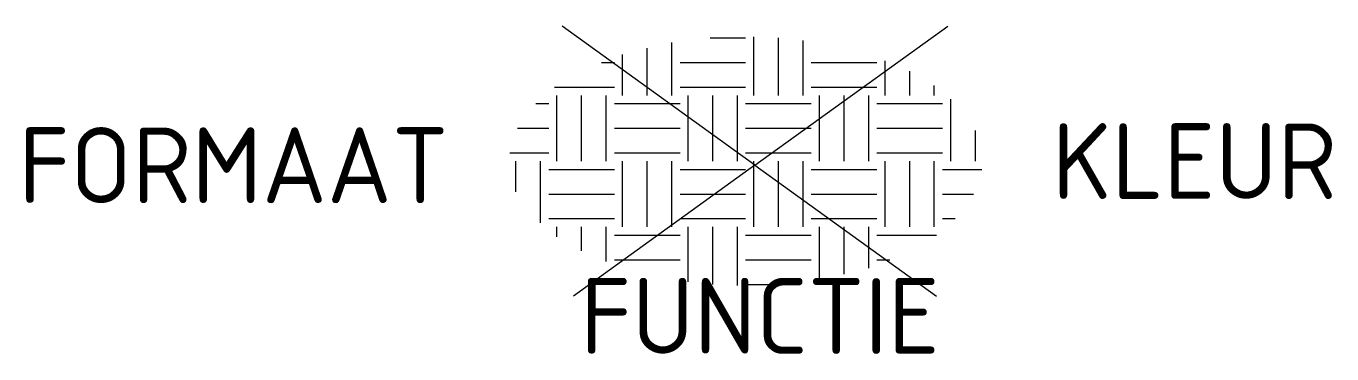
# Model space of a CAD drawing. Extents: x -17.4 to 13.7, y -4.5 to 3.3.
import ezdxf
from ezdxf.enums import TextEntityAlignment as Align

# ---------------------------------------------------------------- set-up
doc = ezdxf.new("R2010")
doc.units = 0
doc.styles.add('NLCS-ISO', font='NLCS-ISO.ttf')

msp = doc.modelspace()

# ---------------------------------------------------------------- linework, layer by layer
for p, q in [((0, 0), (-4.591, 3.305)), ((0, 0), (4.591, 3.305)), ((-1.981, 1.659), (-1.981, 2.92)), ((-1.066, 3.026), (-0.223, 3.026)), ((-0.027, 1.659), (-0.027, 3.054)), ((0.558, 1.659), (0.558, 3.03)), ((1.144, 1.659), (1.144, 2.967)), ((-3.153, 1.659), (-3.153, 2.635)), ((-2.567, 1.659), (-2.567, 2.784)), ((-3.654, 2.44), (-3.348, 2.44)), ((-1.785, 2.44), (-0.223, 2.44)), ((1.34, 2.44), (2.902, 2.44)), ((3.098, 1.659), (3.098, 2.483)), ((3.684, 1.659), (3.684, 2.234)), ((4.269, 1.659), (4.269, 1.894)), ((-4.775, 1.854), (-3.348, 1.854)), ((-4.715, 0.096), (-4.715, 1.659)), ((-4.129, 0.096), (-4.129, 1.659)), ((-3.543, 0.096), (-3.543, 1.659)), ((-1.785, 1.854), (-0.223, 1.854)), ((-1.59, 0.096), (-1.59, 1.659)), ((-1.004, 0.096), (-1.004, 1.659)), ((-0.418, 0.096), (-0.418, 1.659)), ((1.34, 1.854), (2.902, 1.854)), ((1.535, 0.096), (1.535, 1.659)), ((2.121, 0.096), (2.121, 1.659)), ((2.707, 0.096), (2.707, 1.659)), ((4.66, 0.096), (4.66, 1.566)), ((-5.215, 1.464), (-4.91, 1.464)), ((-3.348, 1.464), (-1.785, 1.464)), ((-0.223, 1.464), (1.34, 1.464)), ((2.902, 1.464), (4.465, 1.464)), ((-5.653, 0.878), (-4.91, 0.878)), ((-3.348, 0.878), (-1.785, 0.878)), ((-0.223, 0.878), (1.34, 0.878)), ((2.902, 0.878), (4.465, 0.878)), ((5.246, 0.096), (5.246, 0.821)), ((-5.839, 0.292), (-4.91, 0.292)), ((-5.692, -0.637), (-5.692, 0.096)), ((-5.106, -1.374), (-5.106, 0.096)), ((0, 0), (-4.321, -3.111)), ((-3.348, 0.292), (-1.785, 0.292)), ((-3.153, -1.466), (-3.153, 0.096)), ((-2.567, -1.466), (-2.567, 0.096)), ((-1.981, -1.466), (-1.981, 0.096)), ((-0.223, 0.292), (1.34, 0.292)), ((-0.027, -1.466), (-0.027, 0.096)), ((0, 0), (4.321, -3.111)), ((0.558, -1.466), (0.558, 0.096)), ((1.144, -1.466), (1.144, 0.096)), ((2.902, 0.292), (4.465, 0.292)), ((3.098, -1.466), (3.098, 0.096)), ((3.684, -1.466), (3.684, 0.096)), ((4.269, -1.466), (4.269, 0.096)), ((-4.91, -0.099), (-3.348, -0.099)), ((-1.785, -0.099), (-0.223, -0.099)), ((1.34, -0.099), (2.902, -0.099)), ((4.465, -0.099), (5.401, -0.099)), ((-4.91, -0.685), (-3.348, -0.685)), ((-1.785, -0.685), (-0.223, -0.685)), ((1.34, -0.685), (2.902, -0.685)), ((4.465, -0.685), (5.206, -0.685)), ((-4.91, -1.271), (-3.348, -1.271)), ((-4.715, -1.707), (-4.715, -1.466)), ((-4.129, -2.038), (-4.129, -1.466)), ((-3.543, -2.291), (-3.543, -1.466)), ((-1.785, -1.271), (-0.223, -1.271)), ((-1.59, -2.776), (-1.59, -1.466)), ((-1.004, -2.835), (-1.004, -1.466)), ((-0.418, -2.863), (-0.418, -1.466)), ((1.34, -1.271), (2.902, -1.271)), ((1.535, -2.724), (1.535, -1.466)), ((2.121, -2.592), (2.121, -1.466)), ((2.707, -2.447), (2.707, -1.466)), ((4.465, -1.271), (4.768, -1.271)), ((-3.348, -1.661), (-1.785, -1.661)), ((-0.223, -1.661), (1.34, -1.661)), ((2.902, -1.661), (4.322, -1.661)), ((-3.348, -2.247), (-1.785, -2.247)), ((-0.223, -2.247), (1.34, -2.247)), ((2.902, -2.247), (3.207, -2.247)), ((-0.223, -2.833), (0.644, -2.833))]:
    msp.add_line(p, q)

# ---------------------------------------------------------------- texts
at = {"style": 'NLCS-ISO'}
msp.add_attdef('KLEUR', text='', height=1.8, dxfattribs=at).set_placement((7.073, 0.096), align=Align.MIDDLE_LEFT)
msp.add_attdef('FORMAAT', text='', height=1.8, dxfattribs=at).set_placement((-7.295, 0), align=Align.MIDDLE_RIGHT)
at = {"style": 'NLCS-ISO', "flags": 1}
msp.add_attdef('FUNCTIE', text='', height=1.8, dxfattribs=at).set_placement((0.116, -3.585), align=Align.MIDDLE_CENTER)

doc.saveas('drawing.dxf')
